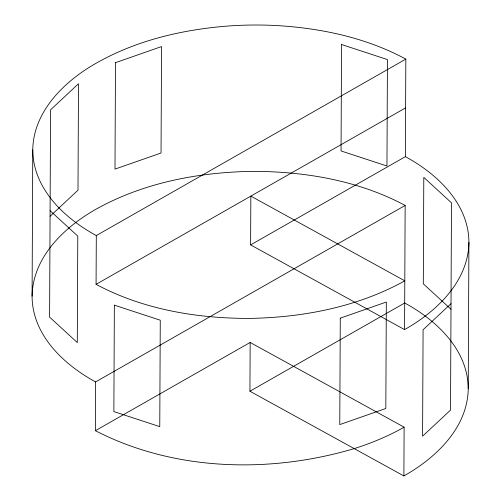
<?xml version="1.0" encoding="UTF-8"?>
<svg xmlns="http://www.w3.org/2000/svg" width="501" height="501" viewBox="0 0 501 501"><rect width="100%" height="100%" fill="white"/><g stroke="black" fill="none" stroke-linecap="round" stroke-linejoin="round"><path stroke-width="0.75" d="M250.613 244.895L404.57 329.608L405.152 205.441L95.622 381.906C63.765 364.678 32.202 334.944 32.083 296.16L32.765 149.818C33.285 113.502 61.153 84.688 90.305 66.671C131.951 41.314 180.573 29.634 228.819 25.971A377.954 365.248 -14.2 0 1 277.886 25.626C322.093 28.363 366.613 37.926 405.835 59.099L405.378 156.656L250.613 244.895L250.838 196.11L404.802 280.829C357.814 306.925 303.6 317.383 250.268 318.404C197.319 318.586 143.161 309.543 96.073 284.349L96.305 235.564L405.835 59.099M404.119 427.171L250.162 342.452L249.93 391.237L403.894 475.95L404.119 427.171C388.2 436.227 371.191 443.26 353.744 448.764C269.588 473.57 174.317 471.347 95.397 430.691L95.622 381.906M403.894 475.95C435.839 457.92 467.608 427.954 468.235 388.745L468.917 242.403C468.798 203.619 437.235 173.885 405.378 156.656M32.083 296.16C32.709 256.957 64.479 226.991 96.43 208.961C143.411 182.859 197.632 172.407 250.957 171.38C303.913 171.198 358.065 180.247 405.152 205.441M468.917 242.403C468.291 281.612 436.521 311.578 404.57 329.608M50.069 216.275L77.999 190.198L78.494 83.767L50.563 109.844L49.599 317.114L77.292 342.552L77.787 236.121L50.094 210.683M451.019 303.669L423.088 329.746L422.587 436.171L450.524 410.1L451.489 202.83L423.796 177.385L423.301 283.816L450.994 309.261M96.073 284.349L405.603 107.878M95.397 430.691L250.162 342.452M249.93 391.237L404.695 302.999C436.559 320.227 468.116 349.961 468.235 388.745M96.305 235.564C64.441 218.342 32.884 188.601 32.765 149.818M114.36 305.153L113.865 411.584L159.769 426.639L160.264 320.208L114.36 305.153M115.487 62.681L114.992 169.106L161.04 153.005L161.541 46.574L115.487 62.681M340.273 318.16L339.778 424.585L385.826 408.484L386.321 302.053L340.273 318.16M341.544 44.52L341.049 150.951L386.954 166.006L387.448 59.575L341.544 44.52"/></g></svg>
